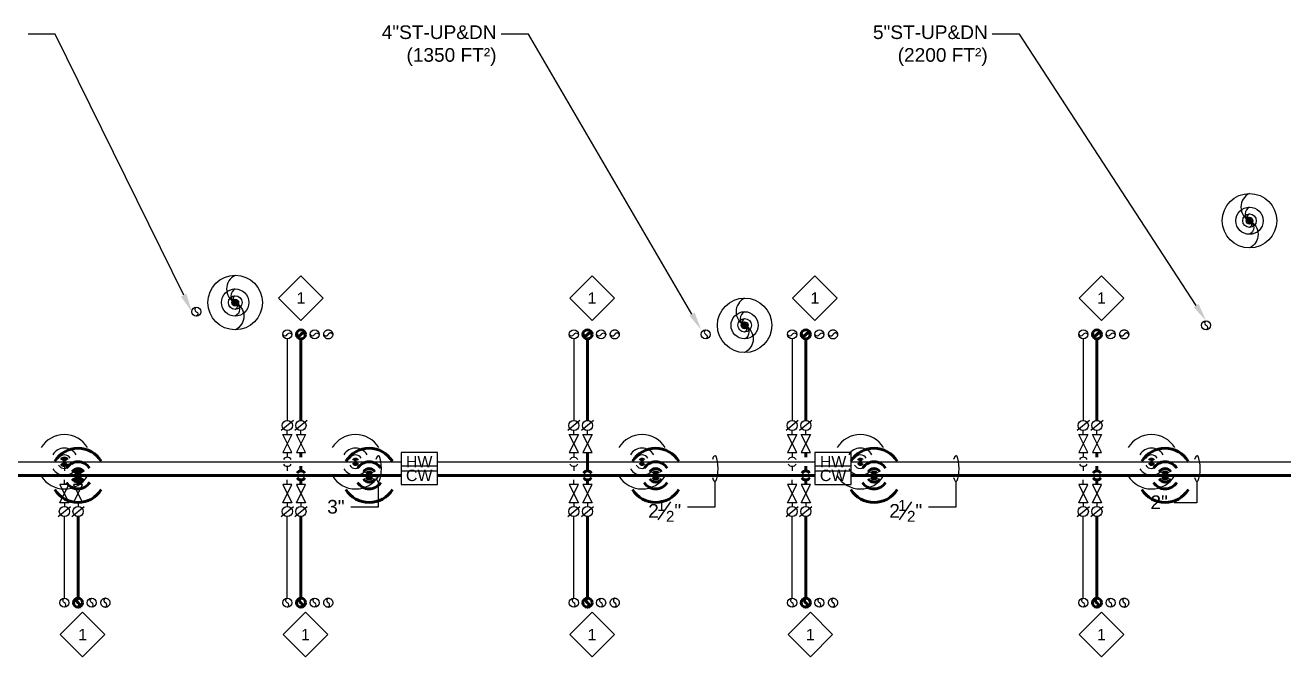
# Model space of a CAD drawing. Extents: x -3693 to 528, y -2672 to 2716.
# Drawn here: x -1831 to -724, y -2164 to -1608 of the extents above; entities that cross this region are included whole.
import ezdxf
from ezdxf.enums import TextEntityAlignment as Align

# ---------------------------------------------------------------- set-up
doc = ezdxf.new("R2010")
doc.units = 0
doc.header["$LTSCALE"] = 48
doc.header["$MEASUREMENT"] = 0
doc.linetypes.add('VENT', pattern=[0.3, 0.2, -0.1])
for name, color, linetype in [('G-ANNO-TEXT', 70, 'Continuous'), ('G-ANNO-TEXT @ 128', 70, 'Continuous'), ('P-HW-N', 1, 'Continuous'), ('P-HW-N @ 1 (1)', 1, 'Continuous'), ('P-HW-N @ 1 (2)', 1, 'Continuous'), ('P-HW-N @ 12', 1, 'Continuous'), ('P-HW-N @ 128', 1, 'Continuous'), ('P-HW-N @ 16', 1, 'Continuous'), ('P-HW-N @ 192', 1, 'Continuous'), ('P-HW-N @ 2', 1, 'Continuous'), ('P-HW-N @ 24', 1, 'Continuous'), ('P-HW-N @ 384', 1, 'Continuous'), ('P-HW-N @ 4', 1, 'Continuous'), ('P-HW-N @ 48', 1, 'Continuous'), ('P-HW-N @ 64', 1, 'Continuous'), ('P-HW-N @ 768', 1, 'Continuous'), ('P-HW-N @ 8', 1, 'Continuous'), ('P-HW-N @ 96', 1, 'Continuous'), ('P-SAN-N @ 128', 6, 'Continuous'), ('P-SANV-N @ 128', 5, 'VENT'), ('P-STRM-N', 2, 'Continuous'), ('P-STRM-N @ 1 (1)', 2, 'Continuous'), ('P-STRM-N @ 1 (2)', 2, 'Continuous'), ('P-STRM-N @ 12', 2, 'Continuous'), ('P-STRM-N @ 128', 2, 'Continuous'), ('P-STRM-N @ 16', 2, 'Continuous'), ('P-STRM-N @ 192', 2, 'Continuous'), ('P-STRM-N @ 2', 2, 'Continuous'), ('P-STRM-N @ 24', 2, 'Continuous'), ('P-STRM-N @ 384', 2, 'Continuous'), ('P-STRM-N @ 4', 2, 'Continuous'), ('P-STRM-N @ 48', 2, 'Continuous'), ('P-STRM-N @ 64', 2, 'Continuous'), ('P-STRM-N @ 768', 2, 'Continuous'), ('P-STRM-N @ 8', 2, 'Continuous'), ('P-STRM-N @ 96', 2, 'Continuous')]:
    doc.layers.add(name, color=color, linetype=linetype)
for name, color, linetype, lineweight in [('P-CW-N', 4, 'Continuous', 60), ('P-CW-N @ 1 (1)', 4, 'Continuous', 60), ('P-CW-N @ 1 (2)', 4, 'Continuous', 60), ('P-CW-N @ 12', 4, 'Continuous', 60), ('P-CW-N @ 128', 4, 'Continuous', 60), ('P-CW-N @ 16', 4, 'Continuous', 60), ('P-CW-N @ 192', 4, 'Continuous', 60), ('P-CW-N @ 2', 4, 'Continuous', 60), ('P-CW-N @ 24', 4, 'Continuous', 60), ('P-CW-N @ 384', 4, 'Continuous', 60), ('P-CW-N @ 4', 4, 'Continuous', 60), ('P-CW-N @ 48', 4, 'Continuous', 60), ('P-CW-N @ 64', 4, 'Continuous', 60), ('P-CW-N @ 768', 4, 'Continuous', 60), ('P-CW-N @ 8', 4, 'Continuous', 60), ('P-CW-N @ 96', 4, 'Continuous', 60)]:
    doc.layers.add(name, color=color, linetype=linetype, lineweight=lineweight)
doc.styles.add('Arial', font='arial.ttf')

# ---------------------------------------------------------------- blocks, each defined once
blk = doc.blocks.new('*U14')
at = {"layer": 'DEFPOINTS'}
blk.add_lwpolyline([(-0.125, -0.0625), (0.125, -0.0625), (0.125, 0.0625), (-0.125, 0.0625)], close=True, dxfattribs=at)
at = {"style": 'Arial'}
blk.add_text('HW', height=0.07812, dxfattribs=at).set_placement((0, 0), align=Align.MIDDLE)
blk = doc.blocks.new('*U17')
at = {"layer": 'DEFPOINTS'}
blk.add_lwpolyline([(-0.125, -0.0625), (0.125, -0.0625), (0.125, 0.0625), (-0.125, 0.0625)], close=True, dxfattribs=at)
at = {"style": 'Arial'}
blk.add_text('CW', height=0.07812, dxfattribs=at).set_placement((0, 0), align=Align.MIDDLE)
blk = doc.blocks.new('DIAMOND TAG')
blk.add_lwpolyline([(0, -0.1533), (0.1533, 0), (0, 0.1533), (-0.1533, 0)], close=True)
at = {"style": 'Arial'}
blk.add_attdef('XXX', text='', height=0.0781, dxfattribs=at).set_placement((0, 0), align=Align.MIDDLE)
blk = doc.blocks.new('*U9')
blk.add_lwpolyline([(0, 0.0311, 0.634258), (0, 0, -0.634258), (0, -0.0311)], format="xyb")
blk.add_circle((0, 0), 0.0312)
blk = doc.blocks.new('*U683')
at = {"layer": 'P-STRM-N @ 1 (1)'}
blk.add_blockref('*U9', (-1197.8, -1872.3), dxfattribs=at)
at = {"layer": 'P-STRM-N @ 1 (2)'}
blk.add_blockref('*U9', (-1197.8, -1872.3), dxfattribs=at)
at = {"layer": 'P-STRM-N @ 12', "xscale": 12, "yscale": 12, "zscale": 12}
blk.add_blockref('*U9', (-1197.8, -1872.3), dxfattribs=at)
at = {"layer": 'P-STRM-N @ 128', "xscale": 128, "yscale": 128, "zscale": 128}
blk.add_blockref('*U9', (-1232, -1880.3), dxfattribs=at)
at = {"layer": 'P-STRM-N @ 16', "xscale": 16, "yscale": 16, "zscale": 16}
blk.add_blockref('*U9', (-1197.8, -1872.3), dxfattribs=at)
at = {"layer": 'P-STRM-N @ 192', "xscale": 192, "yscale": 192, "zscale": 192}
blk.add_blockref('*U9', (-1197.8, -1872.3), dxfattribs=at)
at = {"layer": 'P-STRM-N @ 2', "xscale": 2, "yscale": 2, "zscale": 2}
blk.add_blockref('*U9', (-1197.8, -1872.3), dxfattribs=at)
at = {"layer": 'P-STRM-N @ 24', "xscale": 24, "yscale": 24, "zscale": 24}
blk.add_blockref('*U9', (-1197.8, -1872.3), dxfattribs=at)
at = {"layer": 'P-STRM-N @ 384', "xscale": 384, "yscale": 384, "zscale": 384}
blk.add_blockref('*U9', (-1197.8, -1872.3), dxfattribs=at)
at = {"layer": 'P-STRM-N @ 4', "xscale": 4, "yscale": 4, "zscale": 4}
blk.add_blockref('*U9', (-1197.8, -1872.3), dxfattribs=at)
at = {"layer": 'P-STRM-N @ 48', "xscale": 48, "yscale": 48, "zscale": 48}
blk.add_blockref('*U9', (-1197.8, -1872.3), dxfattribs=at)
at = {"layer": 'P-STRM-N @ 64', "xscale": 64, "yscale": 64, "zscale": 64}
blk.add_blockref('*U9', (-1197.8, -1872.3), dxfattribs=at)
at = {"layer": 'P-STRM-N @ 768', "xscale": 768, "yscale": 768, "zscale": 768}
blk.add_blockref('*U9', (-1197.8, -1872.3), dxfattribs=at)
at = {"layer": 'P-STRM-N @ 8', "xscale": 8, "yscale": 8, "zscale": 8}
blk.add_blockref('*U9', (-1197.8, -1872.3), dxfattribs=at)
at = {"layer": 'P-STRM-N @ 96', "xscale": 96, "yscale": 96, "zscale": 96}
blk.add_blockref('*U9', (-1197.8, -1872.3), dxfattribs=at)
blk = doc.blocks.new('*U684')
at = {"layer": 'P-STRM-N @ 1 (1)'}
blk.add_blockref('*U9', (-1645.8, -1852.3), dxfattribs=at)
at = {"layer": 'P-STRM-N @ 1 (2)'}
blk.add_blockref('*U9', (-1645.8, -1852.3), dxfattribs=at)
at = {"layer": 'P-STRM-N @ 12', "xscale": 12, "yscale": 12, "zscale": 12}
blk.add_blockref('*U9', (-1645.8, -1852.3), dxfattribs=at)
at = {"layer": 'P-STRM-N @ 128', "xscale": 128, "yscale": 128, "zscale": 128}
blk.add_blockref('*U9', (-1680, -1860.3), dxfattribs=at)
at = {"layer": 'P-STRM-N @ 16', "xscale": 16, "yscale": 16, "zscale": 16}
blk.add_blockref('*U9', (-1645.8, -1852.3), dxfattribs=at)
at = {"layer": 'P-STRM-N @ 192', "xscale": 192, "yscale": 192, "zscale": 192}
blk.add_blockref('*U9', (-1645.8, -1852.3), dxfattribs=at)
at = {"layer": 'P-STRM-N @ 2', "xscale": 2, "yscale": 2, "zscale": 2}
blk.add_blockref('*U9', (-1645.8, -1852.3), dxfattribs=at)
at = {"layer": 'P-STRM-N @ 24', "xscale": 24, "yscale": 24, "zscale": 24}
blk.add_blockref('*U9', (-1645.8, -1852.3), dxfattribs=at)
at = {"layer": 'P-STRM-N @ 384', "xscale": 384, "yscale": 384, "zscale": 384}
blk.add_blockref('*U9', (-1645.8, -1852.3), dxfattribs=at)
at = {"layer": 'P-STRM-N @ 4', "xscale": 4, "yscale": 4, "zscale": 4}
blk.add_blockref('*U9', (-1645.8, -1852.3), dxfattribs=at)
at = {"layer": 'P-STRM-N @ 48', "xscale": 48, "yscale": 48, "zscale": 48}
blk.add_blockref('*U9', (-1645.8, -1852.3), dxfattribs=at)
at = {"layer": 'P-STRM-N @ 64', "xscale": 64, "yscale": 64, "zscale": 64}
blk.add_blockref('*U9', (-1645.8, -1852.3), dxfattribs=at)
at = {"layer": 'P-STRM-N @ 768', "xscale": 768, "yscale": 768, "zscale": 768}
blk.add_blockref('*U9', (-1645.8, -1852.3), dxfattribs=at)
at = {"layer": 'P-STRM-N @ 8', "xscale": 8, "yscale": 8, "zscale": 8}
blk.add_blockref('*U9', (-1645.8, -1852.3), dxfattribs=at)
at = {"layer": 'P-STRM-N @ 96', "xscale": 96, "yscale": 96, "zscale": 96}
blk.add_blockref('*U9', (-1645.8, -1852.3), dxfattribs=at)
blk = doc.blocks.new('*U689')
at = {"layer": 'P-STRM-N @ 1 (1)'}
blk.add_blockref('*U9', (-753.8, -1780.3), dxfattribs=at)
at = {"layer": 'P-STRM-N @ 1 (2)'}
blk.add_blockref('*U9', (-753.8, -1780.3), dxfattribs=at)
at = {"layer": 'P-STRM-N @ 12', "xscale": 12, "yscale": 12, "zscale": 12}
blk.add_blockref('*U9', (-753.8, -1780.3), dxfattribs=at)
at = {"layer": 'P-STRM-N @ 128', "xscale": 128, "yscale": 128, "zscale": 128}
blk.add_blockref('*U9', (-792, -1872.3), dxfattribs=at)
at = {"layer": 'P-STRM-N @ 16', "xscale": 16, "yscale": 16, "zscale": 16}
blk.add_blockref('*U9', (-753.8, -1780.3), dxfattribs=at)
at = {"layer": 'P-STRM-N @ 192', "xscale": 192, "yscale": 192, "zscale": 192}
blk.add_blockref('*U9', (-753.8, -1780.3), dxfattribs=at)
at = {"layer": 'P-STRM-N @ 2', "xscale": 2, "yscale": 2, "zscale": 2}
blk.add_blockref('*U9', (-753.8, -1780.3), dxfattribs=at)
at = {"layer": 'P-STRM-N @ 24', "xscale": 24, "yscale": 24, "zscale": 24}
blk.add_blockref('*U9', (-753.8, -1780.3), dxfattribs=at)
at = {"layer": 'P-STRM-N @ 384', "xscale": 384, "yscale": 384, "zscale": 384}
blk.add_blockref('*U9', (-753.8, -1780.3), dxfattribs=at)
at = {"layer": 'P-STRM-N @ 4', "xscale": 4, "yscale": 4, "zscale": 4}
blk.add_blockref('*U9', (-753.8, -1780.3), dxfattribs=at)
at = {"layer": 'P-STRM-N @ 48', "xscale": 48, "yscale": 48, "zscale": 48}
blk.add_blockref('*U9', (-753.8, -1780.3), dxfattribs=at)
at = {"layer": 'P-STRM-N @ 64', "xscale": 64, "yscale": 64, "zscale": 64}
blk.add_blockref('*U9', (-753.8, -1780.3), dxfattribs=at)
at = {"layer": 'P-STRM-N @ 768', "xscale": 768, "yscale": 768, "zscale": 768}
blk.add_blockref('*U9', (-753.8, -1780.3), dxfattribs=at)
at = {"layer": 'P-STRM-N @ 8', "xscale": 8, "yscale": 8, "zscale": 8}
blk.add_blockref('*U9', (-753.8, -1780.3), dxfattribs=at)
at = {"layer": 'P-STRM-N @ 96', "xscale": 96, "yscale": 96, "zscale": 96}
blk.add_blockref('*U9', (-753.8, -1780.3), dxfattribs=at)
blk = doc.blocks.new('*U22')
for start, end in [(121.2743, 238.7257), (301.4342, 58.5658)]:
    blk.add_arc((0, 0), 0.0311, start, end)
blk = doc.blocks.new('*U710')
at = {"layer": 'P-HW-N @ 1 (1)', "rotation": 270}
blk.add_blockref('*U22', (-1540, -1992.3), dxfattribs=at)
at = {"layer": 'P-HW-N @ 1 (2)', "rotation": 270}
blk.add_blockref('*U22', (-1540, -1992.3), dxfattribs=at)
at = {"layer": 'P-HW-N @ 12', "xscale": 12, "yscale": 12, "zscale": 12, "rotation": 270}
blk.add_blockref('*U22', (-1540, -1992.3), dxfattribs=at)
at = {"layer": 'P-HW-N @ 128', "xscale": 128, "yscale": 128, "zscale": 128, "rotation": 270}
blk.add_blockref('*U22', (-1600, -1992.3), dxfattribs=at)
at = {"layer": 'P-HW-N @ 16', "xscale": 16, "yscale": 16, "zscale": 16, "rotation": 270}
blk.add_blockref('*U22', (-1540, -1992.3), dxfattribs=at)
at = {"layer": 'P-HW-N @ 192', "xscale": 192, "yscale": 192, "zscale": 192, "rotation": 270}
blk.add_blockref('*U22', (-1540, -1992.3), dxfattribs=at)
at = {"layer": 'P-HW-N @ 2', "xscale": 2, "yscale": 2, "zscale": 2, "rotation": 270}
blk.add_blockref('*U22', (-1540, -1992.3), dxfattribs=at)
at = {"layer": 'P-HW-N @ 24', "xscale": 24, "yscale": 24, "zscale": 24, "rotation": 270}
blk.add_blockref('*U22', (-1540, -1992.3), dxfattribs=at)
at = {"layer": 'P-HW-N @ 384', "xscale": 384, "yscale": 384, "zscale": 384, "rotation": 270}
blk.add_blockref('*U22', (-1540, -1992.3), dxfattribs=at)
at = {"layer": 'P-HW-N @ 4', "xscale": 4, "yscale": 4, "zscale": 4, "rotation": 270}
blk.add_blockref('*U22', (-1540, -1992.3), dxfattribs=at)
at = {"layer": 'P-HW-N @ 48', "xscale": 48, "yscale": 48, "zscale": 48, "rotation": 270}
blk.add_blockref('*U22', (-1540, -1992.3), dxfattribs=at)
at = {"layer": 'P-HW-N @ 64', "xscale": 64, "yscale": 64, "zscale": 64, "rotation": 270}
blk.add_blockref('*U22', (-1540, -1992.3), dxfattribs=at)
at = {"layer": 'P-HW-N @ 768', "xscale": 768, "yscale": 768, "zscale": 768, "rotation": 270}
blk.add_blockref('*U22', (-1540, -1992.3), dxfattribs=at)
at = {"layer": 'P-HW-N @ 8', "xscale": 8, "yscale": 8, "zscale": 8, "rotation": 270}
blk.add_blockref('*U22', (-1540, -1992.3), dxfattribs=at)
at = {"layer": 'P-HW-N @ 96', "xscale": 96, "yscale": 96, "zscale": 96, "rotation": 270}
blk.add_blockref('*U22', (-1540, -1992.3), dxfattribs=at)
blk = doc.blocks.new('*U711')
at = {"layer": 'P-CW-N @ 1 (1)', "rotation": 89.99999999999999}
blk.add_blockref('*U22', (-1528, -2004.3), dxfattribs=at)
at = {"layer": 'P-CW-N @ 1 (2)', "rotation": 89.99999999999999}
blk.add_blockref('*U22', (-1528, -2004.3), dxfattribs=at)
at = {"layer": 'P-CW-N @ 12', "xscale": 12, "yscale": 12, "zscale": 12, "rotation": 89.99999999999999}
blk.add_blockref('*U22', (-1528, -2004.3), dxfattribs=at)
at = {"layer": 'P-CW-N @ 128', "xscale": 128, "yscale": 128, "zscale": 128, "rotation": 89.99999999999999}
blk.add_blockref('*U22', (-1588, -2004.3), dxfattribs=at)
at = {"layer": 'P-CW-N @ 16', "xscale": 16, "yscale": 16, "zscale": 16, "rotation": 89.99999999999999}
blk.add_blockref('*U22', (-1528, -2004.3), dxfattribs=at)
at = {"layer": 'P-CW-N @ 192', "xscale": 192, "yscale": 192, "zscale": 192, "rotation": 89.99999999999999}
blk.add_blockref('*U22', (-1528, -2004.3), dxfattribs=at)
at = {"layer": 'P-CW-N @ 2', "xscale": 2, "yscale": 2, "zscale": 2, "rotation": 89.99999999999999}
blk.add_blockref('*U22', (-1528, -2004.3), dxfattribs=at)
at = {"layer": 'P-CW-N @ 24', "xscale": 24, "yscale": 24, "zscale": 24, "rotation": 89.99999999999999}
blk.add_blockref('*U22', (-1528, -2004.3), dxfattribs=at)
at = {"layer": 'P-CW-N @ 384', "xscale": 384, "yscale": 384, "zscale": 384, "rotation": 89.99999999999999}
blk.add_blockref('*U22', (-1528, -2004.3), dxfattribs=at)
at = {"layer": 'P-CW-N @ 4', "xscale": 4, "yscale": 4, "zscale": 4, "rotation": 89.99999999999999}
blk.add_blockref('*U22', (-1528, -2004.3), dxfattribs=at)
at = {"layer": 'P-CW-N @ 48', "xscale": 48, "yscale": 48, "zscale": 48, "rotation": 89.99999999999999}
blk.add_blockref('*U22', (-1528, -2004.3), dxfattribs=at)
at = {"layer": 'P-CW-N @ 64', "xscale": 64, "yscale": 64, "zscale": 64, "rotation": 89.99999999999999}
blk.add_blockref('*U22', (-1528, -2004.3), dxfattribs=at)
at = {"layer": 'P-CW-N @ 768', "xscale": 768, "yscale": 768, "zscale": 768, "rotation": 89.99999999999999}
blk.add_blockref('*U22', (-1528, -2004.3), dxfattribs=at)
at = {"layer": 'P-CW-N @ 8', "xscale": 8, "yscale": 8, "zscale": 8, "rotation": 89.99999999999999}
blk.add_blockref('*U22', (-1528, -2004.3), dxfattribs=at)
at = {"layer": 'P-CW-N @ 96', "xscale": 96, "yscale": 96, "zscale": 96, "rotation": 89.99999999999999}
blk.add_blockref('*U22', (-1528, -2004.3), dxfattribs=at)
blk = doc.blocks.new('*U712')
at = {"layer": 'P-HW-N @ 1 (1)', "rotation": 270}
blk.add_blockref('*U22', (-1288, -1992.3), dxfattribs=at)
at = {"layer": 'P-HW-N @ 1 (2)', "rotation": 270}
blk.add_blockref('*U22', (-1288, -1992.3), dxfattribs=at)
at = {"layer": 'P-HW-N @ 12', "xscale": 12, "yscale": 12, "zscale": 12, "rotation": 270}
blk.add_blockref('*U22', (-1288, -1992.3), dxfattribs=at)
at = {"layer": 'P-HW-N @ 128', "xscale": 128, "yscale": 128, "zscale": 128, "rotation": 270}
blk.add_blockref('*U22', (-1348, -1992.3), dxfattribs=at)
at = {"layer": 'P-HW-N @ 16', "xscale": 16, "yscale": 16, "zscale": 16, "rotation": 270}
blk.add_blockref('*U22', (-1288, -1992.3), dxfattribs=at)
at = {"layer": 'P-HW-N @ 192', "xscale": 192, "yscale": 192, "zscale": 192, "rotation": 270}
blk.add_blockref('*U22', (-1288, -1992.3), dxfattribs=at)
at = {"layer": 'P-HW-N @ 2', "xscale": 2, "yscale": 2, "zscale": 2, "rotation": 270}
blk.add_blockref('*U22', (-1288, -1992.3), dxfattribs=at)
at = {"layer": 'P-HW-N @ 24', "xscale": 24, "yscale": 24, "zscale": 24, "rotation": 270}
blk.add_blockref('*U22', (-1288, -1992.3), dxfattribs=at)
at = {"layer": 'P-HW-N @ 384', "xscale": 384, "yscale": 384, "zscale": 384, "rotation": 270}
blk.add_blockref('*U22', (-1288, -1992.3), dxfattribs=at)
at = {"layer": 'P-HW-N @ 4', "xscale": 4, "yscale": 4, "zscale": 4, "rotation": 270}
blk.add_blockref('*U22', (-1288, -1992.3), dxfattribs=at)
at = {"layer": 'P-HW-N @ 48', "xscale": 48, "yscale": 48, "zscale": 48, "rotation": 270}
blk.add_blockref('*U22', (-1288, -1992.3), dxfattribs=at)
at = {"layer": 'P-HW-N @ 64', "xscale": 64, "yscale": 64, "zscale": 64, "rotation": 270}
blk.add_blockref('*U22', (-1288, -1992.3), dxfattribs=at)
at = {"layer": 'P-HW-N @ 768', "xscale": 768, "yscale": 768, "zscale": 768, "rotation": 270}
blk.add_blockref('*U22', (-1288, -1992.3), dxfattribs=at)
at = {"layer": 'P-HW-N @ 8', "xscale": 8, "yscale": 8, "zscale": 8, "rotation": 270}
blk.add_blockref('*U22', (-1288, -1992.3), dxfattribs=at)
at = {"layer": 'P-HW-N @ 96', "xscale": 96, "yscale": 96, "zscale": 96, "rotation": 270}
blk.add_blockref('*U22', (-1288, -1992.3), dxfattribs=at)
blk = doc.blocks.new('*U713')
at = {"layer": 'P-CW-N @ 1 (1)', "rotation": 89.99999999999999}
blk.add_blockref('*U22', (-1276, -2004.3), dxfattribs=at)
at = {"layer": 'P-CW-N @ 1 (2)', "rotation": 89.99999999999999}
blk.add_blockref('*U22', (-1276, -2004.3), dxfattribs=at)
at = {"layer": 'P-CW-N @ 12', "xscale": 12, "yscale": 12, "zscale": 12, "rotation": 89.99999999999999}
blk.add_blockref('*U22', (-1276, -2004.3), dxfattribs=at)
at = {"layer": 'P-CW-N @ 128', "xscale": 128, "yscale": 128, "zscale": 128, "rotation": 89.99999999999999}
blk.add_blockref('*U22', (-1336, -2004.3), dxfattribs=at)
at = {"layer": 'P-CW-N @ 16', "xscale": 16, "yscale": 16, "zscale": 16, "rotation": 89.99999999999999}
blk.add_blockref('*U22', (-1276, -2004.3), dxfattribs=at)
at = {"layer": 'P-CW-N @ 192', "xscale": 192, "yscale": 192, "zscale": 192, "rotation": 89.99999999999999}
blk.add_blockref('*U22', (-1276, -2004.3), dxfattribs=at)
at = {"layer": 'P-CW-N @ 2', "xscale": 2, "yscale": 2, "zscale": 2, "rotation": 89.99999999999999}
blk.add_blockref('*U22', (-1276, -2004.3), dxfattribs=at)
at = {"layer": 'P-CW-N @ 24', "xscale": 24, "yscale": 24, "zscale": 24, "rotation": 89.99999999999999}
blk.add_blockref('*U22', (-1276, -2004.3), dxfattribs=at)
at = {"layer": 'P-CW-N @ 384', "xscale": 384, "yscale": 384, "zscale": 384, "rotation": 89.99999999999999}
blk.add_blockref('*U22', (-1276, -2004.3), dxfattribs=at)
at = {"layer": 'P-CW-N @ 4', "xscale": 4, "yscale": 4, "zscale": 4, "rotation": 89.99999999999999}
blk.add_blockref('*U22', (-1276, -2004.3), dxfattribs=at)
at = {"layer": 'P-CW-N @ 48', "xscale": 48, "yscale": 48, "zscale": 48, "rotation": 89.99999999999999}
blk.add_blockref('*U22', (-1276, -2004.3), dxfattribs=at)
at = {"layer": 'P-CW-N @ 64', "xscale": 64, "yscale": 64, "zscale": 64, "rotation": 89.99999999999999}
blk.add_blockref('*U22', (-1276, -2004.3), dxfattribs=at)
at = {"layer": 'P-CW-N @ 768', "xscale": 768, "yscale": 768, "zscale": 768, "rotation": 89.99999999999999}
blk.add_blockref('*U22', (-1276, -2004.3), dxfattribs=at)
at = {"layer": 'P-CW-N @ 8', "xscale": 8, "yscale": 8, "zscale": 8, "rotation": 89.99999999999999}
blk.add_blockref('*U22', (-1276, -2004.3), dxfattribs=at)
at = {"layer": 'P-CW-N @ 96', "xscale": 96, "yscale": 96, "zscale": 96, "rotation": 89.99999999999999}
blk.add_blockref('*U22', (-1276, -2004.3), dxfattribs=at)
blk = doc.blocks.new('*U714')
at = {"layer": 'P-HW-N @ 1 (1)', "rotation": 270}
blk.add_blockref('*U22', (-1096, -1992.3), dxfattribs=at)
at = {"layer": 'P-HW-N @ 1 (2)', "rotation": 270}
blk.add_blockref('*U22', (-1096, -1992.3), dxfattribs=at)
at = {"layer": 'P-HW-N @ 12', "xscale": 12, "yscale": 12, "zscale": 12, "rotation": 270}
blk.add_blockref('*U22', (-1096, -1992.3), dxfattribs=at)
at = {"layer": 'P-HW-N @ 128', "xscale": 128, "yscale": 128, "zscale": 128, "rotation": 270}
blk.add_blockref('*U22', (-1156, -1992.3), dxfattribs=at)
at = {"layer": 'P-HW-N @ 16', "xscale": 16, "yscale": 16, "zscale": 16, "rotation": 270}
blk.add_blockref('*U22', (-1096, -1992.3), dxfattribs=at)
at = {"layer": 'P-HW-N @ 192', "xscale": 192, "yscale": 192, "zscale": 192, "rotation": 270}
blk.add_blockref('*U22', (-1096, -1992.3), dxfattribs=at)
at = {"layer": 'P-HW-N @ 2', "xscale": 2, "yscale": 2, "zscale": 2, "rotation": 270}
blk.add_blockref('*U22', (-1096, -1992.3), dxfattribs=at)
at = {"layer": 'P-HW-N @ 24', "xscale": 24, "yscale": 24, "zscale": 24, "rotation": 270}
blk.add_blockref('*U22', (-1096, -1992.3), dxfattribs=at)
at = {"layer": 'P-HW-N @ 384', "xscale": 384, "yscale": 384, "zscale": 384, "rotation": 270}
blk.add_blockref('*U22', (-1096, -1992.3), dxfattribs=at)
at = {"layer": 'P-HW-N @ 4', "xscale": 4, "yscale": 4, "zscale": 4, "rotation": 270}
blk.add_blockref('*U22', (-1096, -1992.3), dxfattribs=at)
at = {"layer": 'P-HW-N @ 48', "xscale": 48, "yscale": 48, "zscale": 48, "rotation": 270}
blk.add_blockref('*U22', (-1096, -1992.3), dxfattribs=at)
at = {"layer": 'P-HW-N @ 64', "xscale": 64, "yscale": 64, "zscale": 64, "rotation": 270}
blk.add_blockref('*U22', (-1096, -1992.3), dxfattribs=at)
at = {"layer": 'P-HW-N @ 768', "xscale": 768, "yscale": 768, "zscale": 768, "rotation": 270}
blk.add_blockref('*U22', (-1096, -1992.3), dxfattribs=at)
at = {"layer": 'P-HW-N @ 8', "xscale": 8, "yscale": 8, "zscale": 8, "rotation": 270}
blk.add_blockref('*U22', (-1096, -1992.3), dxfattribs=at)
at = {"layer": 'P-HW-N @ 96', "xscale": 96, "yscale": 96, "zscale": 96, "rotation": 270}
blk.add_blockref('*U22', (-1096, -1992.3), dxfattribs=at)
blk = doc.blocks.new('*U715')
at = {"layer": 'P-CW-N @ 1 (1)', "rotation": 89.99999999999999}
blk.add_blockref('*U22', (-1084, -2004.3), dxfattribs=at)
at = {"layer": 'P-CW-N @ 1 (2)', "rotation": 89.99999999999999}
blk.add_blockref('*U22', (-1084, -2004.3), dxfattribs=at)
at = {"layer": 'P-CW-N @ 12', "xscale": 12, "yscale": 12, "zscale": 12, "rotation": 89.99999999999999}
blk.add_blockref('*U22', (-1084, -2004.3), dxfattribs=at)
at = {"layer": 'P-CW-N @ 128', "xscale": 128, "yscale": 128, "zscale": 128, "rotation": 89.99999999999999}
blk.add_blockref('*U22', (-1144, -2004.3), dxfattribs=at)
at = {"layer": 'P-CW-N @ 16', "xscale": 16, "yscale": 16, "zscale": 16, "rotation": 89.99999999999999}
blk.add_blockref('*U22', (-1084, -2004.3), dxfattribs=at)
at = {"layer": 'P-CW-N @ 192', "xscale": 192, "yscale": 192, "zscale": 192, "rotation": 89.99999999999999}
blk.add_blockref('*U22', (-1084, -2004.3), dxfattribs=at)
at = {"layer": 'P-CW-N @ 2', "xscale": 2, "yscale": 2, "zscale": 2, "rotation": 89.99999999999999}
blk.add_blockref('*U22', (-1084, -2004.3), dxfattribs=at)
at = {"layer": 'P-CW-N @ 24', "xscale": 24, "yscale": 24, "zscale": 24, "rotation": 89.99999999999999}
blk.add_blockref('*U22', (-1084, -2004.3), dxfattribs=at)
at = {"layer": 'P-CW-N @ 384', "xscale": 384, "yscale": 384, "zscale": 384, "rotation": 89.99999999999999}
blk.add_blockref('*U22', (-1084, -2004.3), dxfattribs=at)
at = {"layer": 'P-CW-N @ 4', "xscale": 4, "yscale": 4, "zscale": 4, "rotation": 89.99999999999999}
blk.add_blockref('*U22', (-1084, -2004.3), dxfattribs=at)
at = {"layer": 'P-CW-N @ 48', "xscale": 48, "yscale": 48, "zscale": 48, "rotation": 89.99999999999999}
blk.add_blockref('*U22', (-1084, -2004.3), dxfattribs=at)
at = {"layer": 'P-CW-N @ 64', "xscale": 64, "yscale": 64, "zscale": 64, "rotation": 89.99999999999999}
blk.add_blockref('*U22', (-1084, -2004.3), dxfattribs=at)
at = {"layer": 'P-CW-N @ 768', "xscale": 768, "yscale": 768, "zscale": 768, "rotation": 89.99999999999999}
blk.add_blockref('*U22', (-1084, -2004.3), dxfattribs=at)
at = {"layer": 'P-CW-N @ 8', "xscale": 8, "yscale": 8, "zscale": 8, "rotation": 89.99999999999999}
blk.add_blockref('*U22', (-1084, -2004.3), dxfattribs=at)
at = {"layer": 'P-CW-N @ 96', "xscale": 96, "yscale": 96, "zscale": 96, "rotation": 89.99999999999999}
blk.add_blockref('*U22', (-1084, -2004.3), dxfattribs=at)
blk = doc.blocks.new('*U716')
at = {"layer": 'P-HW-N @ 1 (1)', "rotation": 270}
blk.add_blockref('*U22', (-840, -1992.3), dxfattribs=at)
at = {"layer": 'P-HW-N @ 1 (2)', "rotation": 270}
blk.add_blockref('*U22', (-840, -1992.3), dxfattribs=at)
at = {"layer": 'P-HW-N @ 12', "xscale": 12, "yscale": 12, "zscale": 12, "rotation": 270}
blk.add_blockref('*U22', (-840, -1992.3), dxfattribs=at)
at = {"layer": 'P-HW-N @ 128', "xscale": 128, "yscale": 128, "zscale": 128, "rotation": 270}
blk.add_blockref('*U22', (-900, -1992.3), dxfattribs=at)
at = {"layer": 'P-HW-N @ 16', "xscale": 16, "yscale": 16, "zscale": 16, "rotation": 270}
blk.add_blockref('*U22', (-840, -1992.3), dxfattribs=at)
at = {"layer": 'P-HW-N @ 192', "xscale": 192, "yscale": 192, "zscale": 192, "rotation": 270}
blk.add_blockref('*U22', (-840, -1992.3), dxfattribs=at)
at = {"layer": 'P-HW-N @ 2', "xscale": 2, "yscale": 2, "zscale": 2, "rotation": 270}
blk.add_blockref('*U22', (-840, -1992.3), dxfattribs=at)
at = {"layer": 'P-HW-N @ 24', "xscale": 24, "yscale": 24, "zscale": 24, "rotation": 270}
blk.add_blockref('*U22', (-840, -1992.3), dxfattribs=at)
at = {"layer": 'P-HW-N @ 384', "xscale": 384, "yscale": 384, "zscale": 384, "rotation": 270}
blk.add_blockref('*U22', (-840, -1992.3), dxfattribs=at)
at = {"layer": 'P-HW-N @ 4', "xscale": 4, "yscale": 4, "zscale": 4, "rotation": 270}
blk.add_blockref('*U22', (-840, -1992.3), dxfattribs=at)
at = {"layer": 'P-HW-N @ 48', "xscale": 48, "yscale": 48, "zscale": 48, "rotation": 270}
blk.add_blockref('*U22', (-840, -1992.3), dxfattribs=at)
at = {"layer": 'P-HW-N @ 64', "xscale": 64, "yscale": 64, "zscale": 64, "rotation": 270}
blk.add_blockref('*U22', (-840, -1992.3), dxfattribs=at)
at = {"layer": 'P-HW-N @ 768', "xscale": 768, "yscale": 768, "zscale": 768, "rotation": 270}
blk.add_blockref('*U22', (-840, -1992.3), dxfattribs=at)
at = {"layer": 'P-HW-N @ 8', "xscale": 8, "yscale": 8, "zscale": 8, "rotation": 270}
blk.add_blockref('*U22', (-840, -1992.3), dxfattribs=at)
at = {"layer": 'P-HW-N @ 96', "xscale": 96, "yscale": 96, "zscale": 96, "rotation": 270}
blk.add_blockref('*U22', (-840, -1992.3), dxfattribs=at)
blk = doc.blocks.new('*U717')
at = {"layer": 'P-CW-N @ 1 (1)', "rotation": 89.99999999999999}
blk.add_blockref('*U22', (-828, -2004.3), dxfattribs=at)
at = {"layer": 'P-CW-N @ 1 (2)', "rotation": 89.99999999999999}
blk.add_blockref('*U22', (-828, -2004.3), dxfattribs=at)
at = {"layer": 'P-CW-N @ 12', "xscale": 12, "yscale": 12, "zscale": 12, "rotation": 89.99999999999999}
blk.add_blockref('*U22', (-828, -2004.3), dxfattribs=at)
at = {"layer": 'P-CW-N @ 128', "xscale": 128, "yscale": 128, "zscale": 128, "rotation": 89.99999999999999}
blk.add_blockref('*U22', (-888, -2004.3), dxfattribs=at)
at = {"layer": 'P-CW-N @ 16', "xscale": 16, "yscale": 16, "zscale": 16, "rotation": 89.99999999999999}
blk.add_blockref('*U22', (-828, -2004.3), dxfattribs=at)
at = {"layer": 'P-CW-N @ 192', "xscale": 192, "yscale": 192, "zscale": 192, "rotation": 89.99999999999999}
blk.add_blockref('*U22', (-828, -2004.3), dxfattribs=at)
at = {"layer": 'P-CW-N @ 2', "xscale": 2, "yscale": 2, "zscale": 2, "rotation": 89.99999999999999}
blk.add_blockref('*U22', (-828, -2004.3), dxfattribs=at)
at = {"layer": 'P-CW-N @ 24', "xscale": 24, "yscale": 24, "zscale": 24, "rotation": 89.99999999999999}
blk.add_blockref('*U22', (-828, -2004.3), dxfattribs=at)
at = {"layer": 'P-CW-N @ 384', "xscale": 384, "yscale": 384, "zscale": 384, "rotation": 89.99999999999999}
blk.add_blockref('*U22', (-828, -2004.3), dxfattribs=at)
at = {"layer": 'P-CW-N @ 4', "xscale": 4, "yscale": 4, "zscale": 4, "rotation": 89.99999999999999}
blk.add_blockref('*U22', (-828, -2004.3), dxfattribs=at)
at = {"layer": 'P-CW-N @ 48', "xscale": 48, "yscale": 48, "zscale": 48, "rotation": 89.99999999999999}
blk.add_blockref('*U22', (-828, -2004.3), dxfattribs=at)
at = {"layer": 'P-CW-N @ 64', "xscale": 64, "yscale": 64, "zscale": 64, "rotation": 89.99999999999999}
blk.add_blockref('*U22', (-828, -2004.3), dxfattribs=at)
at = {"layer": 'P-CW-N @ 768', "xscale": 768, "yscale": 768, "zscale": 768, "rotation": 89.99999999999999}
blk.add_blockref('*U22', (-828, -2004.3), dxfattribs=at)
at = {"layer": 'P-CW-N @ 8', "xscale": 8, "yscale": 8, "zscale": 8, "rotation": 89.99999999999999}
blk.add_blockref('*U22', (-828, -2004.3), dxfattribs=at)
at = {"layer": 'P-CW-N @ 96', "xscale": 96, "yscale": 96, "zscale": 96, "rotation": 89.99999999999999}
blk.add_blockref('*U22', (-828, -2004.3), dxfattribs=at)
blk = doc.blocks.new('*U724')
at = {"layer": 'P-CW-N @ 1 (1)', "rotation": 89.99999999999999}
blk.add_blockref('*U22', (-1784, -2004.3), dxfattribs=at)
at = {"layer": 'P-CW-N @ 1 (2)', "rotation": 89.99999999999999}
blk.add_blockref('*U22', (-1784, -2004.3), dxfattribs=at)
at = {"layer": 'P-CW-N @ 12', "xscale": 12, "yscale": 12, "zscale": 12, "rotation": 89.99999999999999}
blk.add_blockref('*U22', (-1784, -2004.3), dxfattribs=at)
at = {"layer": 'P-CW-N @ 128', "xscale": 128, "yscale": 128, "zscale": 128, "rotation": 89.99999999999999}
blk.add_blockref('*U22', (-1784, -2004.3), dxfattribs=at)
at = {"layer": 'P-CW-N @ 16', "xscale": 16, "yscale": 16, "zscale": 16, "rotation": 89.99999999999999}
blk.add_blockref('*U22', (-1784, -2004.3), dxfattribs=at)
at = {"layer": 'P-CW-N @ 192', "xscale": 192, "yscale": 192, "zscale": 192, "rotation": 89.99999999999999}
blk.add_blockref('*U22', (-1784, -2004.3), dxfattribs=at)
at = {"layer": 'P-CW-N @ 2', "xscale": 2, "yscale": 2, "zscale": 2, "rotation": 89.99999999999999}
blk.add_blockref('*U22', (-1784, -2004.3), dxfattribs=at)
at = {"layer": 'P-CW-N @ 24', "xscale": 24, "yscale": 24, "zscale": 24, "rotation": 89.99999999999999}
blk.add_blockref('*U22', (-1784, -2004.3), dxfattribs=at)
at = {"layer": 'P-CW-N @ 384', "xscale": 384, "yscale": 384, "zscale": 384, "rotation": 89.99999999999999}
blk.add_blockref('*U22', (-1784, -2004.3), dxfattribs=at)
at = {"layer": 'P-CW-N @ 4', "xscale": 4, "yscale": 4, "zscale": 4, "rotation": 89.99999999999999}
blk.add_blockref('*U22', (-1784, -2004.3), dxfattribs=at)
at = {"layer": 'P-CW-N @ 48', "xscale": 48, "yscale": 48, "zscale": 48, "rotation": 89.99999999999999}
blk.add_blockref('*U22', (-1784, -2004.3), dxfattribs=at)
at = {"layer": 'P-CW-N @ 64', "xscale": 64, "yscale": 64, "zscale": 64, "rotation": 89.99999999999999}
blk.add_blockref('*U22', (-1784, -2004.3), dxfattribs=at)
at = {"layer": 'P-CW-N @ 768', "xscale": 768, "yscale": 768, "zscale": 768, "rotation": 89.99999999999999}
blk.add_blockref('*U22', (-1784, -2004.3), dxfattribs=at)
at = {"layer": 'P-CW-N @ 8', "xscale": 8, "yscale": 8, "zscale": 8, "rotation": 89.99999999999999}
blk.add_blockref('*U22', (-1784, -2004.3), dxfattribs=at)
at = {"layer": 'P-CW-N @ 96', "xscale": 96, "yscale": 96, "zscale": 96, "rotation": 89.99999999999999}
blk.add_blockref('*U22', (-1784, -2004.3), dxfattribs=at)
blk = doc.blocks.new('*U725')
at = {"layer": 'P-HW-N @ 1 (1)', "rotation": 270}
blk.add_blockref('*U22', (-1796, -1992.3), dxfattribs=at)
at = {"layer": 'P-HW-N @ 1 (2)', "rotation": 270}
blk.add_blockref('*U22', (-1796, -1992.3), dxfattribs=at)
at = {"layer": 'P-HW-N @ 12', "xscale": 12, "yscale": 12, "zscale": 12, "rotation": 270}
blk.add_blockref('*U22', (-1796, -1992.3), dxfattribs=at)
at = {"layer": 'P-HW-N @ 128', "xscale": 128, "yscale": 128, "zscale": 128, "rotation": 270}
blk.add_blockref('*U22', (-1796, -1992.3), dxfattribs=at)
at = {"layer": 'P-HW-N @ 16', "xscale": 16, "yscale": 16, "zscale": 16, "rotation": 270}
blk.add_blockref('*U22', (-1796, -1992.3), dxfattribs=at)
at = {"layer": 'P-HW-N @ 192', "xscale": 192, "yscale": 192, "zscale": 192, "rotation": 270}
blk.add_blockref('*U22', (-1796, -1992.3), dxfattribs=at)
at = {"layer": 'P-HW-N @ 2', "xscale": 2, "yscale": 2, "zscale": 2, "rotation": 270}
blk.add_blockref('*U22', (-1796, -1992.3), dxfattribs=at)
at = {"layer": 'P-HW-N @ 24', "xscale": 24, "yscale": 24, "zscale": 24, "rotation": 270}
blk.add_blockref('*U22', (-1796, -1992.3), dxfattribs=at)
at = {"layer": 'P-HW-N @ 384', "xscale": 384, "yscale": 384, "zscale": 384, "rotation": 270}
blk.add_blockref('*U22', (-1796, -1992.3), dxfattribs=at)
at = {"layer": 'P-HW-N @ 4', "xscale": 4, "yscale": 4, "zscale": 4, "rotation": 270}
blk.add_blockref('*U22', (-1796, -1992.3), dxfattribs=at)
at = {"layer": 'P-HW-N @ 48', "xscale": 48, "yscale": 48, "zscale": 48, "rotation": 270}
blk.add_blockref('*U22', (-1796, -1992.3), dxfattribs=at)
at = {"layer": 'P-HW-N @ 64', "xscale": 64, "yscale": 64, "zscale": 64, "rotation": 270}
blk.add_blockref('*U22', (-1796, -1992.3), dxfattribs=at)
at = {"layer": 'P-HW-N @ 768', "xscale": 768, "yscale": 768, "zscale": 768, "rotation": 270}
blk.add_blockref('*U22', (-1796, -1992.3), dxfattribs=at)
at = {"layer": 'P-HW-N @ 8', "xscale": 8, "yscale": 8, "zscale": 8, "rotation": 270}
blk.add_blockref('*U22', (-1796, -1992.3), dxfattribs=at)
at = {"layer": 'P-HW-N @ 96', "xscale": 96, "yscale": 96, "zscale": 96, "rotation": 270}
blk.add_blockref('*U22', (-1796, -1992.3), dxfattribs=at)

msp = doc.modelspace()

# ---------------------------------------------------------------- linework, layer by layer
at = {"color": 7, "linetype": 'Continuous'}
for p, q in [((-1594.6, -1955.9), (-1605.4, -1964.9)), ((-1582.6, -1955.9), (-1593.4, -1964.9)), ((-1342.6, -1955.9), (-1353.4, -1964.9)), ((-1330.6, -1955.9), (-1341.4, -1964.9)), ((-1150.6, -1955.9), (-1161.4, -1964.9)), ((-1138.6, -1955.9), (-1149.4, -1964.9)), ((-894.6, -1955.9), (-905.4, -1964.9)), ((-882.6, -1955.9), (-893.4, -1964.9)), ((-1801.4, -2040.6), (-1790.6, -2031.6)), ((-1789.4, -2040.6), (-1778.6, -2031.6)), ((-1605.4, -2040.6), (-1594.6, -2031.6)), ((-1593.4, -2040.6), (-1582.6, -2031.6)), ((-1353.4, -2040.6), (-1342.6, -2031.6)), ((-1341.4, -2040.6), (-1330.6, -2031.6)), ((-1161.4, -2040.6), (-1150.6, -2031.6)), ((-1149.4, -2040.6), (-1138.6, -2031.6)), ((-905.4, -2040.6), (-894.6, -2031.6)), ((-893.4, -2040.6), (-882.6, -2031.6))]:
    msp.add_line(p, q, dxfattribs=at)
at = {"linetype": 'Continuous'}
for p, q in [((-1600, -1968.3), (-1600, -1964.9)), ((-1588, -1968.3), (-1588, -1964.9)), ((-1348, -1968.3), (-1348, -1964.9)), ((-1336, -1968.3), (-1336, -1964.9)), ((-1156, -1968.3), (-1156, -1964.9)), ((-1144, -1968.3), (-1144, -1964.9)), ((-900, -1968.3), (-900, -1964.9)), ((-888, -1968.3), (-888, -1964.9)), ((-1796, -2028.3), (-1796, -2031.6)), ((-1784, -2028.3), (-1784, -2031.6)), ((-1600, -2028.3), (-1600, -2031.6)), ((-1588, -2028.3), (-1588, -2031.6)), ((-1348, -2028.3), (-1348, -2031.6)), ((-1336, -2028.3), (-1336, -2031.6)), ((-1156, -2028.3), (-1156, -2031.6)), ((-1144, -2028.3), (-1144, -2031.6)), ((-900, -2028.3), (-900, -2031.6)), ((-888, -2028.3), (-888, -2031.6))]:
    msp.add_line(p, q, dxfattribs=at)
for points in [[(-1604, -1968.3), (-1596, -1968.3), (-1604, -1984.3), (-1596, -1984.3), (-1604, -1968.3)], [(-1592, -1968.3), (-1584, -1968.3), (-1592, -1984.3), (-1584, -1984.3), (-1592, -1968.3)], [(-1352, -1968.3), (-1344, -1968.3), (-1352, -1984.3), (-1344, -1984.3), (-1352, -1968.3)], [(-1340, -1968.3), (-1332, -1968.3), (-1340, -1984.3), (-1332, -1984.3), (-1340, -1968.3)], [(-1160, -1968.3), (-1152, -1968.3), (-1160, -1984.3), (-1152, -1984.3), (-1160, -1968.3)], [(-1148, -1968.3), (-1140, -1968.3), (-1148, -1984.3), (-1140, -1984.3), (-1148, -1968.3)], [(-904, -1968.3), (-896, -1968.3), (-904, -1984.3), (-896, -1984.3), (-904, -1968.3)], [(-892, -1968.3), (-884, -1968.3), (-892, -1984.3), (-884, -1984.3), (-892, -1968.3)], [(-1792, -2028.3), (-1800, -2028.3), (-1792, -2012.3), (-1800, -2012.3), (-1792, -2028.3)], [(-1780, -2028.3), (-1788, -2028.3), (-1780, -2012.3), (-1788, -2012.3), (-1780, -2028.3)], [(-1596, -2028.3), (-1604, -2028.3), (-1596, -2012.3), (-1604, -2012.3), (-1596, -2028.3)], [(-1584, -2028.3), (-1592, -2028.3), (-1584, -2012.3), (-1592, -2012.3), (-1584, -2028.3)], [(-1344, -2028.3), (-1352, -2028.3), (-1344, -2012.3), (-1352, -2012.3), (-1344, -2028.3)], [(-1332, -2028.3), (-1340, -2028.3), (-1332, -2012.3), (-1340, -2012.3), (-1332, -2028.3)], [(-1152, -2028.3), (-1160, -2028.3), (-1152, -2012.3), (-1160, -2012.3), (-1152, -2028.3)], [(-1140, -2028.3), (-1148, -2028.3), (-1140, -2012.3), (-1148, -2012.3), (-1140, -2028.3)], [(-896, -2028.3), (-904, -2028.3), (-896, -2012.3), (-904, -2012.3), (-896, -2028.3)], [(-884, -2028.3), (-892, -2028.3), (-884, -2012.3), (-892, -2012.3), (-884, -2028.3)]]:
    msp.add_lwpolyline(points, dxfattribs=at)
for centre in [(-1600, -1960.4), (-1588, -1960.4), (-1348, -1960.4), (-1336, -1960.4), (-1156, -1960.4), (-1144, -1960.4), (-900, -1960.4), (-888, -1960.4), (-1796, -2036.1), (-1784, -2036.1), (-1600, -2036.1), (-1588, -2036.1), (-1348, -2036.1), (-1336, -2036.1), (-1156, -2036.1), (-1144, -2036.1), (-900, -2036.1), (-888, -2036.1)]:
    msp.add_circle(centre, 4.5, dxfattribs=at)
at = {"layer": 'G-ANNO-TEXT'}
for p, q in [((-1520, -2009.6), (-1520, -2032.3)), ((-1224, -2009.6), (-1224, -2032.3)), ((-1012, -2009.6), (-1012, -2032.3)), ((-800, -2009.6), (-800, -2028.3)), ((-1520, -2032.3), (-1544, -2032.3)), ((-1273.7, -2043.4), (-1262.7, -2027.6)), ((-1224, -2032.3), (-1248, -2032.3)), ((-1061.7, -2043.4), (-1050.7, -2027.6)), ((-1012, -2032.3), (-1036, -2032.3)), ((-800, -2028.3), (-820, -2028.3))]:
    msp.add_line(p, q, dxfattribs=at)
for points in [[(-1691.1, -1845.9), (-1804, -1616.3), (-1828, -1616.3)], [(-1244.1, -1862.4), (-1388, -1616.3), (-1412, -1616.3)], [(-800.7, -1854.8), (-956, -1616.3), (-980, -1616.3)]]:
    msp.add_lwpolyline(points, dxfattribs=at)
for centre in [(-1520, -1998.3), (-1224, -1998.3), (-1012, -1998.3), (-800, -1998.3)]:
    msp.add_ellipse(centre, major_axis=(0, -11.3), ratio=0.25, start_param=5.480171, end_param=10.227792, dxfattribs=at)
for points in [[(-1688.7, -1844.7), (-1684, -1860.3), (-1693.5, -1847.1)], [(-798.5, -1853.4), (-792, -1868.3), (-803, -1856.3)], [(-1241.8, -1861.1), (-1236, -1876.3), (-1246.4, -1863.8)]]:
    msp.add_solid(points, dxfattribs=at)
at = {"layer": 'P-CW-N'}
for p, q in [((-1588, -1884.3), (-1588, -1956.3)), ((-1336, -1884.3), (-1336, -1956.3)), ((-1144, -1884.3), (-1144, -1956.3)), ((-888, -1884.3), (-888, -1956.3)), ((-1588, -1984.3), (-1588, -1988.3)), ((-1336, -1984.3), (-1336, -2000.3)), ((-1144, -1984.3), (-1144, -1988.3)), ((-888, -1984.3), (-888, -1988.3)), ((-1588, -1996.3), (-1588, -2000.3)), ((-1144, -1996.3), (-1144, -2000.3)), ((-888, -1996.3), (-888, -2000.3)), ((-2304, -2004.3), (-1500, -2004.3)), ((-1784, -2012.3), (-1784, -2008.3)), ((-1588, -2012.3), (-1588, -2008.3)), ((-1468, -2004.3), (-1136, -2004.3)), ((-1336, -2012.3), (-1336, -2008.3)), ((-1144, -2012.3), (-1144, -2008.3)), ((-1104, -2004.3), (-536, -2004.3)), ((-888, -2012.3), (-888, -2008.3)), ((-1784, -2040.3), (-1784, -2112.3)), ((-1588, -2040.3), (-1588, -2112.3)), ((-1336, -2040.3), (-1336, -2112.3)), ((-1144, -2040.3), (-1144, -2112.3)), ((-888, -2040.3), (-888, -2112.3))]:
    msp.add_line(p, q, dxfattribs=at)
at = {"layer": 'P-HW-N'}
for p, q in [((-1600, -1884.3), (-1600, -1956.3)), ((-1348, -1884.3), (-1348, -1956.3)), ((-1156, -1884.3), (-1156, -1956.3)), ((-900, -1884.3), (-900, -1956.3)), ((-2024, -1992.3), (-1500, -1992.3)), ((-1600, -1984.3), (-1600, -1988.3)), ((-1468, -1992.3), (-1136, -1992.3)), ((-1348, -1984.3), (-1348, -1988.3)), ((-1156, -1984.3), (-1156, -1988.3)), ((-1104, -1992.3), (-536, -1992.3)), ((-900, -1984.3), (-900, -1988.3)), ((-1796, -1996.3), (-1796, -2000.3)), ((-1600, -1996.3), (-1600, -2000.3)), ((-1348, -1996.3), (-1348, -2000.3)), ((-1156, -1996.3), (-1156, -2000.3)), ((-900, -1996.3), (-900, -2000.3)), ((-1796, -2012.3), (-1796, -2008.3)), ((-1600, -2012.3), (-1600, -2008.3)), ((-1348, -2012.3), (-1348, -2008.3)), ((-1156, -2012.3), (-1156, -2008.3)), ((-900, -2012.3), (-900, -2008.3)), ((-1796, -2112.3), (-1796, -2040.3)), ((-1600, -2112.3), (-1600, -2040.3)), ((-1348, -2112.3), (-1348, -2040.3)), ((-1156, -2112.3), (-1156, -2040.3)), ((-900, -2112.3), (-900, -2040.3))]:
    msp.add_line(p, q, dxfattribs=at)

# ---------------------------------------------------------------- block references
at = {"layer": 'G-ANNO-TEXT @ 128'}
ref = msp.add_blockref('DIAMOND TAG', (-1588, -1848.3), dxfattribs=dict(at, xscale=128, yscale=128, zscale=128, rotation=180))
ref.add_attrib('XXX', '1', dxfattribs={"layer": '0', "height": 10, "style": 'Arial'}).set_placement((-1588, -1848.3), align=Align.MIDDLE)
at = {"layer": 'G-ANNO-TEXT @ 128', "xscale": 128, "yscale": 128, "zscale": 128}
for p in [(-1332, -1848.3), (-1136, -1848.3), (-884, -1848.3), (-1780, -2144.3), (-1584, -2144.3), (-1332, -2144.3), (-1140, -2144.3), (-884, -2144.3)]:
    msp.add_blockref('DIAMOND TAG', p, dxfattribs=at).add_auto_attribs({'XXX': '1'})
at = {"layer": 'P-CW-N'}
for name in ['*U724', '*U711', '*U713', '*U715', '*U717']:
    msp.add_blockref(name, (0, 0), dxfattribs=at)
at = {"layer": 'P-CW-N @ 128', "xscale": 128, "yscale": 128, "zscale": 128}
for p, rotation in [((-1588, -1880.3), 89.99999999999999), ((-1336, -1880.3), 89.99999999999999), ((-1144, -1880.3), 89.99999999999999), ((-888, -1880.3), 89.99999999999999), ((-1784, -2116.3), 180), ((-1588, -2116.3), 180), ((-1336, -2116.3), 180), ((-1144, -2116.3), 180), ((-888, -2116.3), 180)]:
    msp.add_blockref('*U9', p, dxfattribs=dict(at, rotation=rotation))
at = {"layer": 'P-CW-N @ 128', "linetype": 'ByBlock', "lineweight": -2, "xscale": 128, "yscale": 128, "zscale": 128}
for p in [(-1484, -2004.3), (-1120, -2004.3)]:
    msp.add_blockref('*U17', p, dxfattribs=at)
at = {"layer": 'P-HW-N'}
for name in ['*U725', '*U710', '*U712', '*U714', '*U716']:
    msp.add_blockref(name, (0, 0), dxfattribs=at)
at = {"layer": 'P-HW-N @ 128', "xscale": 128, "yscale": 128, "zscale": 128}
for p, rotation in [((-1600, -1880.3), 89.99999999999999), ((-1348, -1880.3), 89.99999999999999), ((-1156, -1880.3), 89.99999999999999), ((-900, -1880.3), 89.99999999999999), ((-1796, -2116.3), 180), ((-1600, -2116.3), 180), ((-1348, -2116.3), 180), ((-1156, -2116.3), 180), ((-900, -2116.3), 180)]:
    msp.add_blockref('*U9', p, dxfattribs=dict(at, rotation=rotation))
at = {"layer": 'P-HW-N @ 128', "linetype": 'ByBlock', "lineweight": -2, "xscale": 128, "yscale": 128, "zscale": 128}
for p in [(-1484, -1992.3), (-1120, -1992.3)]:
    msp.add_blockref('*U14', p, dxfattribs=at)
at = {"layer": 'P-SAN-N @ 128', "xscale": 128, "yscale": 128, "zscale": 128}
for p, rotation in [((-1576, -1880.3), 89.99999999999999), ((-1324, -1880.3), 89.99999999999999), ((-1132, -1880.3), 89.99999999999999), ((-876, -1880.3), 89.99999999999999), ((-1772, -2116.3), 180), ((-1576, -2116.3), 180), ((-1324, -2116.3), 180), ((-1132, -2116.3), 180), ((-876, -2116.3), 180)]:
    msp.add_blockref('*U9', p, dxfattribs=dict(at, rotation=rotation))
at = {"layer": 'P-SANV-N @ 128', "xscale": 128, "yscale": 128, "zscale": 128}
for p, rotation in [((-1564, -1880.3), 89.99999999999999), ((-1312, -1880.3), 89.99999999999999), ((-1120, -1880.3), 89.99999999999999), ((-864, -1880.3), 89.99999999999999), ((-1760, -2116.3), 180), ((-1564, -2116.3), 180), ((-1312, -2116.3), 180), ((-1120, -2116.3), 180), ((-864, -2116.3), 180)]:
    msp.add_blockref('*U9', p, dxfattribs=dict(at, rotation=rotation))
at = {"layer": 'P-STRM-N'}
for name in ['*U689', '*U684', '*U683']:
    msp.add_blockref(name, (0, 0), dxfattribs=at)

# ---------------------------------------------------------------- texts
at = {"layer": 'G-ANNO-TEXT', "style": 'Arial'}
for s, height, p in [('2"', 12, (-840.9, -2033.9)), ('3"', 12, (-1564.9, -2037.9)), ('2', 12, (-1282.6, -2041.5)), ('1', 9.6, (-1274.8, -2035.5)), ('2', 9.6, (-1267, -2045.1)), ('"', 12, (-1259.6, -2041.5)), ('2', 12, (-1070.6, -2041.5)), ('1', 9.6, (-1062.8, -2035.5)), ('2', 9.6, (-1055, -2045.1)), ('"', 12, (-1047.6, -2041.5))]:
    msp.add_text(s, height=height, dxfattribs=at).set_placement(p)
at = {"layer": 'G-ANNO-TEXT', "char_height": 12, "attachment_point": 3, "style": 'Arial'}
for s, insert in [('4"ST-UP&DN\\P(1350 FT²)', (-1416, -1608.5)), ('5"ST-UP&DN\\P(2200 FT²)', (-984, -1608.5))]:
    msp.add_mtext(s, dxfattribs=dict(at, insert=insert))

doc.saveas('drawing.dxf')
